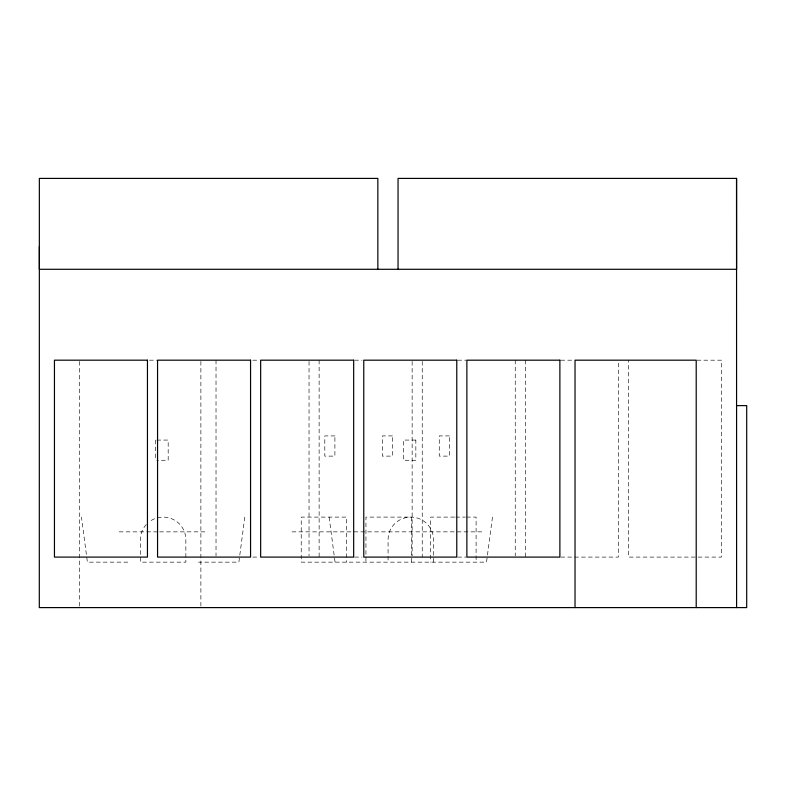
<?xml version="1.0" encoding="UTF-8"?>
<svg xmlns="http://www.w3.org/2000/svg" width="786" height="786" viewBox="0 0 786 786"><rect width="100%" height="100%" fill="white"/><g stroke="black" fill="none" stroke-linecap="round" stroke-linejoin="round"><path stroke-width="0.59" stroke-dasharray="3.93 2.95" d="M244.8 517.1L238.875 562.147L198.475 562.147M492.468 517.1L486.534 562.147L301.225 562.147L301.225 517.1L346.665 517.1L346.665 562.147M149.468 360.185L156.807 360.185M252.738 360.185L258.859 360.185M354.624 360.185L361.963 360.185M457.727 360.185L466.295 360.185M560.831 360.185L574.291 360.185M696.976 360.185L721.45 360.185L721.45 557.097L628.446 557.097L628.446 360.185M156.836 440.072L168.184 440.072L168.184 460.262L156.836 460.262M454.573 517.1L430.649 517.1L430.649 562.147M455.762 517.1L465.332 517.1M466.53 517.1L476.1 517.1L476.1 562.147M119.217 531.857L158.526 531.857M159.607 531.857L204.9 531.857M292.019 531.857L483.891 531.857M252.738 557.097L258.859 557.097M354.624 557.097L361.963 557.097M457.727 557.097L466.295 557.097M560.831 557.097L618.346 557.097L618.346 360.185M127.784 562.147L87.393 562.147L81.459 517.1M329.128 517.1L335.062 562.147M525.343 360.185L525.343 557.097M515.243 360.185L515.243 555.879M433.518 562.147L433.518 539.628A22.725 22.529 0 0 0 410.793 517.1A22.725 22.529 0 0 0 388.078 539.628L388.078 562.147M422.239 361.403L422.239 557.097M412.139 361.403L412.139 555.879M411.383 562.147L411.383 517.1L365.942 517.1L365.942 562.147M319.126 360.185L319.126 557.097M309.036 361.403L309.036 555.879M216.022 360.185L216.022 555.879M200.882 361.403L200.882 606.37M155.697 440.072L155.697 460.262M79.691 361.403L79.691 607.598M146.314 524.478A22.725 22.529 0 0 0 140.409 539.628L140.409 562.147L185.85 562.147L185.85 539.628A22.725 22.529 0 0 0 149.586 521.54M334.895 435.916L324.795 435.916L324.795 456.116L334.895 456.116L334.895 435.916M392.42 435.916L382.32 435.916L382.32 456.116L392.42 456.116L392.42 435.916M449.366 435.916L439.266 435.916L439.266 456.116L449.366 456.116L449.366 435.916M415.843 440.072L403.365 440.072L403.365 460.262L415.843 460.262L415.843 440.072"/><path stroke-width="1.18" d="M39.349 246.568L39.3 607.598L746.7 607.598L746.7 405.625L736.6 405.625M377.85 269.293L377.85 178.402L39.349 178.402L39.349 269.293L736.58 269.293L736.551 178.402L398.05 178.402L398.05 269.293M736.551 178.402L736.6 607.598M696.209 607.598L696.209 360.185L575.028 360.185L575.028 607.598M147.454 360.185L54.45 360.185L54.45 557.097L147.454 557.097L147.454 360.185M250.557 360.185L157.554 360.185L157.554 557.097L250.557 557.097L250.557 360.185M353.671 360.185L260.657 360.185L260.657 557.097L353.671 557.097L353.671 360.185M456.774 360.185L363.761 360.185L363.761 557.097L456.774 557.097L456.774 360.185M559.878 360.185L466.874 360.185L466.874 557.097L559.878 557.097L559.878 360.185"/></g></svg>
